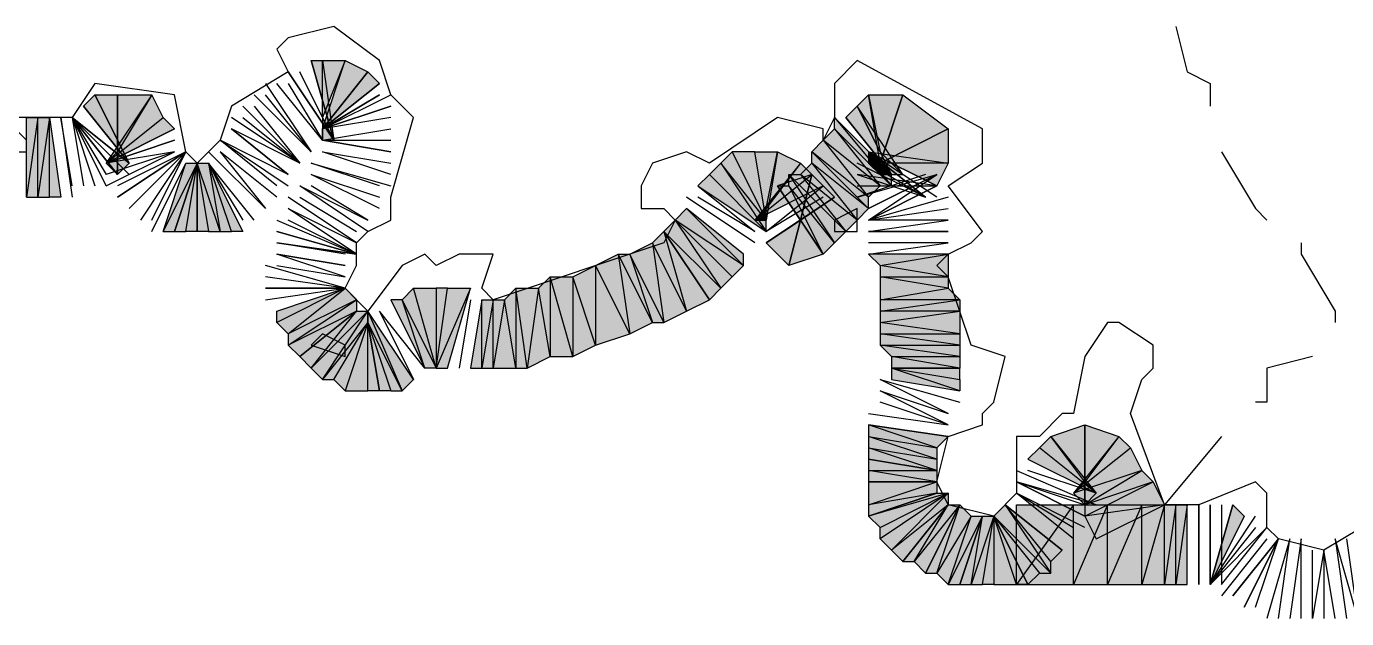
# Model space of a CAD drawing. Header units: millimetres. Extents: x 658 to 813, y 806 to 883.
# Drawn here: x 788.1498 to 788.5025, y 862.3447 to 862.5027 of the extents above; entities that cross this region are included whole.
import ezdxf

# ---------------------------------------------------------------- set-up
doc = ezdxf.new("R2010")
doc.units = ezdxf.units.MM
doc.header["$LTSCALE"] = 0.1
doc.linetypes.add('atContinuous2', pattern=[0])
for name, color, linetype in [('BATKAB', 7, 'Continuous'), ('PANTAI', 7, 'Continuous'), ('pantai1', 7, 'Continuous'), ('zat_Mask_solid', 7, 'Continuous')]:
    doc.layers.add(name, color=color, linetype=linetype)

msp = doc.modelspace()

# ---------------------------------------------------------------- hatches: boundary and pattern name
at = {"layer": 'pantai1'}
for points in [[(788.22888, 862.47538), (788.23496, 862.49362), (788.24104, 862.49058)], [(788.22888, 862.47538), (788.24104, 862.49058), (788.24408, 862.48754)], [(788.17416, 862.47234), (788.16808, 862.4845), (788.17416, 862.4845)], [(788.17416, 862.4693), (788.17416, 862.4845), (788.18328, 862.4845)], [(788.37784, 862.4693), (788.37176, 862.48146), (788.3748, 862.4845)], [(788.37784, 862.46626), (788.3748, 862.4845), (788.38392, 862.4845)], [(788.15896, 862.45714), (788.15592, 862.45714), (788.15592, 862.47842)], [(788.37784, 862.46626), (788.39608, 862.47538), (788.39608, 862.46626)], [(788.17416, 862.47234), (788.17416, 862.46322), (788.1772, 862.46626)], [(788.17416, 862.4693), (788.17112, 862.46626), (788.17416, 862.46322)], [(788.34744, 862.4541), (788.35048, 862.4693), (788.35656, 862.46626)], [(788.3748, 862.4693), (788.39608, 862.46626), (788.39304, 862.46018)], [(788.37784, 862.46626), (788.3748, 862.46626), (788.37784, 862.46322)], [(788.37784, 862.46626), (788.37784, 862.46322), (788.38088, 862.46322)], [(788.35656, 862.45106), (788.3596, 862.46322), (788.35048, 862.46018)], [(788.35656, 862.45106), (788.36568, 862.45714), (788.3596, 862.46322)], [(788.32312, 862.45106), (788.33528, 862.43282), (788.32008, 862.44802)], [(788.33832, 862.43586), (788.32312, 862.45106), (788.33528, 862.43282)], [(788.34744, 862.4541), (788.3444, 862.45106), (788.34744, 862.45106)], [(788.35656, 862.45106), (788.35352, 862.4389), (788.34744, 862.44498)], [(788.35656, 862.45106), (788.36264, 862.44194), (788.35352, 862.4389)], [(788.32008, 862.44802), (788.32616, 862.42674), (788.31704, 862.44498)], [(788.33528, 862.43282), (788.32008, 862.44802), (788.33224, 862.42978)], [(788.33224, 862.42978), (788.32008, 862.44802), (788.32616, 862.42674)], [(788.32616, 862.42674), (788.31704, 862.44498), (788.32008, 862.4237)], [(788.24712, 862.42978), (788.25624, 862.41154), (788.25016, 862.42978)], [(788.2228, 862.41458), (788.238, 862.42674), (788.21976, 862.41762)], [(788.24408, 862.40546), (788.24104, 862.40546), (788.24104, 862.4237)], [(788.43256, 862.38114), (788.42344, 862.3933), (788.43256, 862.39634)], [(788.43256, 862.38114), (788.43256, 862.39634), (788.44168, 862.3933)], [(788.43256, 862.38114), (788.42952, 862.3781), (788.43256, 862.37506)], [(788.43256, 862.38114), (788.43256, 862.37506), (788.4356, 862.3781)], [(788.3748, 862.37202), (788.39304, 862.3781), (788.3748, 862.37506)], [(788.38392, 862.35986), (788.39608, 862.37506), (788.38088, 862.3629)], [(788.42648, 862.3629), (788.42344, 862.35986), (788.41128, 862.37506)], [(788.4356, 862.36594), (788.45385, 862.37506), (788.43256, 862.37202)], [(788.46601, 862.35378), (788.47209, 862.37506), (788.47513, 862.37202)]]:
    msp.add_hatch(color=7, dxfattribs=at).paths.add_polyline_path(points)
h = msp.add_hatch(color=7, dxfattribs=at)
h.paths.add_polyline_path([(788.18328, 862.4845), (788.17112, 862.46626), (788.18632, 862.47842)])
h.paths.add_polyline_path([(788.17112, 862.46626), (788.18632, 862.47842), (788.18936, 862.47538)])
h = msp.add_hatch(color=7, dxfattribs=at)
h.paths.add_polyline_path([(788.38392, 862.46322), (788.37176, 862.48146), (788.38088, 862.46322)])
h.paths.add_polyline_path([(788.37176, 862.48146), (788.38088, 862.46322), (788.36872, 862.47842)])
h = msp.add_hatch(color=7, dxfattribs=at)
h.paths.add_polyline_path([(788.15288, 862.45714), (788.15288, 862.47842), (788.14984, 862.45714)], flags=17)
h.paths.add_polyline_path([(788.15288, 862.47842), (788.14984, 862.45714), (788.14984, 862.47842)], flags=17)
h = msp.add_hatch(color=7, dxfattribs=at)
h.paths.add_polyline_path([(788.15592, 862.45714), (788.15592, 862.47842), (788.15288, 862.45714)], flags=17)
h.paths.add_polyline_path([(788.15592, 862.47842), (788.15288, 862.45714), (788.15288, 862.47842)], flags=17)
h = msp.add_hatch(color=7, dxfattribs=at)
h.paths.add_polyline_path([(788.38088, 862.46322), (788.36568, 862.47842), (788.38088, 862.46018)], flags=17)
h.paths.add_polyline_path([(788.36568, 862.47842), (788.38088, 862.46018), (788.36568, 862.47538)], flags=17)
h.paths.add_polyline_path([(788.38088, 862.46018), (788.36568, 862.47538), (788.37784, 862.46018)], flags=0)
h = msp.add_hatch(color=7, dxfattribs=at)
h.paths.add_polyline_path([(788.33528, 862.46626), (788.33832, 862.4693), (788.34744, 862.45106)])
h.paths.add_polyline_path([(788.33832, 862.4693), (788.34744, 862.45106), (788.3444, 862.4693)], flags=17)
h = msp.add_hatch(color=7, dxfattribs=at)
h.paths.add_polyline_path([(788.3748, 862.45714), (788.3596, 862.4693), (788.3748, 862.4541)], flags=17)
h.paths.add_polyline_path([(788.3596, 862.4693), (788.3748, 862.4541), (788.3596, 862.46626)], flags=17)
h = msp.add_hatch(color=7, dxfattribs=at)
h.paths.add_polyline_path([(788.18936, 862.44802), (788.19544, 862.46626), (788.18632, 862.44802)], flags=17)
h.paths.add_polyline_path([(788.19544, 862.46626), (788.18632, 862.44802), (788.1924, 862.46626)], flags=17)
h = msp.add_hatch(color=7, dxfattribs=at)
h.paths.add_polyline_path([(788.19544, 862.44802), (788.1924, 862.44802), (788.19544, 862.46626)], flags=17)
h.paths.add_polyline_path([(788.1924, 862.44802), (788.19544, 862.46626), (788.18936, 862.44802)])
h = msp.add_hatch(color=7, dxfattribs=at)
h.paths.add_polyline_path([(788.19848, 862.46626), (788.20152, 862.44802), (788.19544, 862.46626)], flags=17)
h.paths.add_polyline_path([(788.20152, 862.44802), (788.19544, 862.46626), (788.19848, 862.44802)], flags=17)
h.paths.add_polyline_path([(788.19544, 862.46626), (788.19848, 862.44802), (788.19544, 862.44802)], flags=0)
h = msp.add_hatch(color=7, dxfattribs=at)
h.paths.add_polyline_path([(788.2076, 862.44802), (788.20456, 862.44802), (788.19848, 862.46626)])
h.paths.add_polyline_path([(788.20456, 862.44802), (788.19848, 862.46626), (788.20152, 862.44802)], flags=17)
h = msp.add_hatch(color=7, dxfattribs=at)
h.paths.add_polyline_path([(788.34744, 862.45106), (788.33528, 862.46626), (788.34744, 862.44802)], flags=17)
h.paths.add_polyline_path([(788.33528, 862.46626), (788.34744, 862.44802), (788.33224, 862.46322)])
h = msp.add_hatch(color=7, dxfattribs=at)
h.paths.add_polyline_path([(788.35656, 862.46626), (788.3444, 862.45106), (788.3596, 862.46322)])
h.paths.add_polyline_path([(788.3444, 862.45106), (788.3596, 862.46322), (788.36264, 862.46018)])
h = msp.add_hatch(color=7, dxfattribs=at)
h.paths.add_polyline_path([(788.35656, 862.46322), (788.36872, 862.44802), (788.35352, 862.46322)], flags=17)
h.paths.add_polyline_path([(788.36872, 862.44802), (788.35352, 862.46322), (788.36568, 862.44498)])
h.paths.add_polyline_path([(788.35352, 862.46322), (788.36568, 862.44498), (788.35352, 862.46018)], flags=17)
h = msp.add_hatch(color=7, dxfattribs=at)
h.paths.add_polyline_path([(788.34136, 862.44194), (788.32616, 862.4541), (788.34136, 862.4389)], flags=17)
h.paths.add_polyline_path([(788.32616, 862.4541), (788.34136, 862.4389), (788.32312, 862.45106)])
h = msp.add_hatch(color=7, dxfattribs=at)
h.paths.add_polyline_path([(788.31704, 862.44498), (788.32008, 862.4237), (788.31096, 862.44194)])
h.paths.add_polyline_path([(788.32008, 862.4237), (788.31096, 862.44194), (788.31704, 862.4237)], flags=17)
h = msp.add_hatch(color=7, dxfattribs=at)
h.paths.add_polyline_path([(788.31096, 862.44194), (788.31704, 862.4237), (788.30792, 862.44194)], flags=17)
h.paths.add_polyline_path([(788.31704, 862.4237), (788.30792, 862.44194), (788.31096, 862.42066)])
h = msp.add_hatch(color=7, dxfattribs=at)
h.paths.add_polyline_path([(788.37784, 862.43586), (788.39608, 862.43586), (788.37784, 862.4389)], flags=16)
h.paths.add_polyline_path([(788.39608, 862.43586), (788.37784, 862.4389), (788.39608, 862.44194)])
h = msp.add_hatch(color=7, dxfattribs=at)
h.paths.add_polyline_path([(788.29576, 862.43586), (788.29576, 862.41458), (788.28968, 862.43586)], flags=17)
h.paths.add_polyline_path([(788.29576, 862.41458), (788.28968, 862.43586), (788.28968, 862.41458)], flags=17)
h = msp.add_hatch(color=7, dxfattribs=at)
h.paths.add_polyline_path([(788.37784, 862.42978), (788.39608, 862.43282), (788.37784, 862.43586)])
h.paths.add_polyline_path([(788.39608, 862.43282), (788.37784, 862.43586), (788.39608, 862.43586)], flags=17)
h = msp.add_hatch(color=7, dxfattribs=at)
h.paths.add_polyline_path([(788.21976, 862.42066), (788.23496, 862.43282), (788.21672, 862.4237)])
h.paths.add_polyline_path([(788.23496, 862.43282), (788.21672, 862.4237), (788.21672, 862.42674)], flags=17)
h = msp.add_hatch(color=7, dxfattribs=at)
h.paths.add_polyline_path([(788.238, 862.42674), (788.21976, 862.41762), (788.238, 862.42978)], flags=17)
h.paths.add_polyline_path([(788.21976, 862.41762), (788.238, 862.42978), (788.21976, 862.42066)], flags=17)
h = msp.add_hatch(color=7, dxfattribs=at)
h.paths.add_polyline_path([(788.25624, 862.41154), (788.25016, 862.42978), (788.25928, 862.41154)], flags=16)
h.paths.add_polyline_path([(788.25016, 862.42978), (788.25928, 862.41154), (788.2532, 862.43282)])
h.paths.add_polyline_path([(788.25928, 862.41154), (788.2532, 862.43282), (788.25928, 862.43282)], flags=17)
h = msp.add_hatch(color=7, dxfattribs=at)
h.paths.add_polyline_path([(788.26232, 862.41154), (788.2684, 862.43282), (788.25928, 862.41154)], flags=17)
h.paths.add_polyline_path([(788.2684, 862.43282), (788.25928, 862.41154), (788.26232, 862.43282)], flags=17)
h.paths.add_polyline_path([(788.25928, 862.41154), (788.26232, 862.43282), (788.25928, 862.43282)], flags=0)
h = msp.add_hatch(color=7, dxfattribs=at)
h.paths.add_polyline_path([(788.27448, 862.41154), (788.27448, 862.42978), (788.27144, 862.41154)], flags=17)
h.paths.add_polyline_path([(788.27448, 862.42978), (788.27144, 862.41154), (788.27144, 862.42978)], flags=17)
h = msp.add_hatch(color=7, dxfattribs=at)
h.paths.add_polyline_path([(788.28056, 862.41154), (788.27752, 862.42978), (788.27448, 862.41154)])
h.paths.add_polyline_path([(788.27752, 862.42978), (788.27448, 862.41154), (788.27448, 862.42978)], flags=17)
h = msp.add_hatch(color=7, dxfattribs=at)
h.paths.add_polyline_path([(788.28664, 862.43282), (788.2836, 862.41154), (788.28056, 862.43282)])
h.paths.add_polyline_path([(788.2836, 862.41154), (788.28056, 862.43282), (788.28056, 862.41154)], flags=17)
h = msp.add_hatch(color=7, dxfattribs=at)
h.paths.add_polyline_path([(788.39912, 862.42674), (788.37784, 862.42674), (788.39912, 862.42978)], flags=17)
h.paths.add_polyline_path([(788.37784, 862.42674), (788.39912, 862.42978), (788.37784, 862.42978)], flags=17)
h = msp.add_hatch(color=7, dxfattribs=at)
h.paths.add_polyline_path([(788.23192, 862.4085), (788.24104, 862.4237), (788.22888, 862.4085)], flags=16)
h.paths.add_polyline_path([(788.24104, 862.4237), (788.22888, 862.4085), (788.24104, 862.42674)], flags=17)
h.paths.add_polyline_path([(788.22888, 862.4085), (788.24104, 862.42674), (788.22584, 862.41154)])
h.paths.add_polyline_path([(788.24104, 862.42674), (788.22584, 862.41154), (788.238, 862.42674)], flags=17)
h = msp.add_hatch(color=7, dxfattribs=at)
h.paths.add_polyline_path([(788.2532, 862.4085), (788.24104, 862.42674), (788.25016, 862.40546)])
h.paths.add_polyline_path([(788.24104, 862.42674), (788.25016, 862.40546), (788.24104, 862.4237)], flags=17)
h.paths.add_polyline_path([(788.25016, 862.40546), (788.24104, 862.4237), (788.24712, 862.40546)], flags=16)
h.paths.add_polyline_path([(788.24104, 862.4237), (788.24712, 862.40546), (788.24408, 862.40546)], flags=0)
h = msp.add_hatch(color=7, dxfattribs=at)
h.paths.add_polyline_path([(788.37784, 862.42066), (788.39912, 862.42066), (788.37784, 862.4237)], flags=16)
h.paths.add_polyline_path([(788.39912, 862.42066), (788.37784, 862.4237), (788.39912, 862.42674)])
h.paths.add_polyline_path([(788.37784, 862.4237), (788.39912, 862.42674), (788.37784, 862.42674)], flags=17)
h = msp.add_hatch(color=7, dxfattribs=at)
h.paths.add_polyline_path([(788.24104, 862.40546), (788.24104, 862.4237), (788.23496, 862.40546)], flags=17)
h.paths.add_polyline_path([(788.24104, 862.4237), (788.23496, 862.40546), (788.23192, 862.4085)])
h = msp.add_hatch(color=7, dxfattribs=at)
h.paths.add_polyline_path([(788.37784, 862.41762), (788.39912, 862.41762), (788.37784, 862.42066)], flags=16)
h.paths.add_polyline_path([(788.39912, 862.41762), (788.37784, 862.42066), (788.39912, 862.42066)])
h = msp.add_hatch(color=7, dxfattribs=at)
h.paths.add_polyline_path([(788.38088, 862.41458), (788.39912, 862.41458), (788.37784, 862.41762)], flags=16)
h.paths.add_polyline_path([(788.39912, 862.41458), (788.37784, 862.41762), (788.39912, 862.41762)])
h = msp.add_hatch(color=7, dxfattribs=at)
h.paths.add_polyline_path([(788.38088, 862.41154), (788.39912, 862.41154), (788.38088, 862.41458)], flags=16)
h.paths.add_polyline_path([(788.39912, 862.41154), (788.38088, 862.41458), (788.39912, 862.41458)])
h = msp.add_hatch(color=7, dxfattribs=at)
h.paths.add_polyline_path([(788.38088, 862.4085), (788.39912, 862.40546), (788.38088, 862.41154)], flags=17)
h.paths.add_polyline_path([(788.39912, 862.40546), (788.38088, 862.41154), (788.39912, 862.4085)], flags=17)
h.paths.add_polyline_path([(788.38088, 862.41154), (788.39912, 862.4085), (788.39912, 862.41154)], flags=0)
h = msp.add_hatch(color=7, dxfattribs=at)
h.paths.add_polyline_path([(788.3748, 862.3933), (788.39304, 862.39026), (788.3748, 862.39634)], flags=17)
h.paths.add_polyline_path([(788.39304, 862.39026), (788.3748, 862.39634), (788.39608, 862.3933)])
h = msp.add_hatch(color=7, dxfattribs=at)
h.paths.add_polyline_path([(788.3748, 862.39026), (788.39304, 862.38722), (788.3748, 862.3933)], flags=17)
h.paths.add_polyline_path([(788.39304, 862.38722), (788.3748, 862.3933), (788.39304, 862.39026)], flags=17)
h = msp.add_hatch(color=7, dxfattribs=at)
h.paths.add_polyline_path([(788.41736, 862.38722), (788.4356, 862.3781), (788.4204, 862.39026)])
h.paths.add_polyline_path([(788.4356, 862.3781), (788.4204, 862.39026), (788.42344, 862.3933)])
h = msp.add_hatch(color=7, dxfattribs=at)
h.paths.add_polyline_path([(788.3748, 862.38722), (788.39304, 862.38418), (788.3748, 862.39026)], flags=17)
h.paths.add_polyline_path([(788.39304, 862.38418), (788.3748, 862.39026), (788.39304, 862.38722)], flags=17)
h = msp.add_hatch(color=7, dxfattribs=at)
h.paths.add_polyline_path([(788.3748, 862.38114), (788.39304, 862.38114), (788.3748, 862.38418)], flags=16)
h.paths.add_polyline_path([(788.39304, 862.38114), (788.3748, 862.38418), (788.39304, 862.38418)])
h = msp.add_hatch(color=7, dxfattribs=at)
h.paths.add_polyline_path([(788.39304, 862.3781), (788.3748, 862.37506), (788.39304, 862.38114)], flags=17)
h.paths.add_polyline_path([(788.3748, 862.37506), (788.39304, 862.38114), (788.3748, 862.38114)], flags=17)
h = msp.add_hatch(color=7, dxfattribs=at)
h.paths.add_polyline_path([(788.45385, 862.37506), (788.43256, 862.37202), (788.45081, 862.38114)])
h.paths.add_polyline_path([(788.43256, 862.37202), (788.45081, 862.38114), (788.43256, 862.37506)], flags=17)
h = msp.add_hatch(color=7, dxfattribs=at)
h.paths.add_polyline_path([(788.37784, 862.36898), (788.39608, 862.3781), (788.3748, 862.37202)])
h.paths.add_polyline_path([(788.39608, 862.3781), (788.3748, 862.37202), (788.39304, 862.3781)], flags=17)
h.paths.add_polyline_path([(788.3748, 862.37202), (788.39304, 862.3781)], flags=16)
h = msp.add_hatch(color=7, dxfattribs=at)
h.paths.add_polyline_path([(788.39608, 862.37506), (788.38088, 862.3629), (788.39608, 862.3781)], flags=17)
h.paths.add_polyline_path([(788.38088, 862.3629), (788.39608, 862.3781), (788.37784, 862.36594)])
h.paths.add_polyline_path([(788.39608, 862.3781), (788.37784, 862.36594), (788.37784, 862.36898)], flags=17)
h = msp.add_hatch(color=7, dxfattribs=at)
h.paths.add_polyline_path([(788.39, 862.35682), (788.39912, 862.37506), (788.38696, 862.35986)])
h.paths.add_polyline_path([(788.39912, 862.37506), (788.38696, 862.35986), (788.39608, 862.37506)], flags=17)
h = msp.add_hatch(color=7, dxfattribs=at)
h.paths.add_polyline_path([(788.42344, 862.35986), (788.41128, 862.37506), (788.42344, 862.35682)], flags=17)
h.paths.add_polyline_path([(788.41128, 862.37506), (788.42344, 862.35682), (788.40824, 862.37202)])
h.paths.add_polyline_path([(788.42344, 862.35682), (788.40824, 862.37202), (788.4204, 862.35682)], flags=17)
h = msp.add_hatch(color=7, dxfattribs=at)
h.paths.add_polyline_path([(788.42952, 862.35378), (788.42952, 862.37506), (788.41432, 862.35378)], flags=17)
h.paths.add_polyline_path([(788.42952, 862.37506), (788.41432, 862.35378), (788.41432, 862.37506)], flags=17)
h = msp.add_hatch(color=7, dxfattribs=at)
h.paths.add_polyline_path([(788.43864, 862.35378), (788.43864, 862.37506), (788.42952, 862.35378)], flags=17)
h.paths.add_polyline_path([(788.43864, 862.37506), (788.42952, 862.35378), (788.42952, 862.37506)], flags=17)
h = msp.add_hatch(color=7, dxfattribs=at)
h.paths.add_polyline_path([(788.44777, 862.35378), (788.44777, 862.37506), (788.43864, 862.35378)], flags=17)
h.paths.add_polyline_path([(788.44777, 862.37506), (788.43864, 862.35378), (788.43864, 862.37506)], flags=17)
h = msp.add_hatch(color=7, dxfattribs=at)
h.paths.add_polyline_path([(788.45385, 862.35378), (788.45385, 862.37506), (788.44777, 862.35378)], flags=17)
h.paths.add_polyline_path([(788.45385, 862.37506), (788.44777, 862.35378), (788.44777, 862.37506)], flags=17)
h = msp.add_hatch(color=7, dxfattribs=at)
h.paths.add_polyline_path([(788.45689, 862.35378), (788.45689, 862.37506), (788.45385, 862.35378)], flags=17)
h.paths.add_polyline_path([(788.45689, 862.37506), (788.45385, 862.35378), (788.45385, 862.37506)], flags=17)
h = msp.add_hatch(color=7, dxfattribs=at)
h.paths.add_polyline_path([(788.45993, 862.35378), (788.45993, 862.37506), (788.45689, 862.35378)], flags=17)
h.paths.add_polyline_path([(788.45993, 862.37506), (788.45689, 862.35378), (788.45689, 862.37506)], flags=17)
h = msp.add_hatch(color=7, dxfattribs=at)
h.paths.add_polyline_path([(788.39912, 862.35378), (788.4052, 862.37202), (788.39608, 862.35378)], flags=17)
h.paths.add_polyline_path([(788.4052, 862.37202), (788.39608, 862.35378), (788.40216, 862.37202)], flags=17)
h = msp.add_hatch(color=7, dxfattribs=at)
h.paths.add_polyline_path([(788.4052, 862.35378), (788.40824, 862.37202), (788.40216, 862.35378)], flags=17)
h.paths.add_polyline_path([(788.40824, 862.37202), (788.40216, 862.35378), (788.4052, 862.37202)], flags=17)
h = msp.add_hatch(color=7, dxfattribs=at)
h.paths.add_polyline_path([(788.41736, 862.35378), (788.41432, 862.35378), (788.40824, 862.37202)])
h.paths.add_polyline_path([(788.41432, 862.35378), (788.40824, 862.37202), (788.40824, 862.35378)], flags=17)
at = {"layer": 'zat_Mask_solid'}
for points in [[(788.23192, 862.47234), (788.22584, 862.49362), (788.22888, 862.49362)], [(788.22888, 862.47842), (788.22888, 862.49362), (788.23496, 862.49362)], [(788.1772, 862.46626), (788.16504, 862.48146), (788.16808, 862.4845)], [(788.37784, 862.46626), (788.38392, 862.4845), (788.39608, 862.47538)], [(788.22888, 862.47842), (788.22888, 862.47234), (788.23192, 862.47234)], [(788.36568, 862.47538), (788.37784, 862.46018), (788.36264, 862.47234)], [(788.36264, 862.47234), (788.3748, 862.45714), (788.3596, 862.4693)], [(788.37784, 862.46018), (788.36264, 862.47234), (788.3748, 862.45714)], [(788.34744, 862.45106), (788.3444, 862.4693), (788.35048, 862.4693)], [(788.37784, 862.46626), (788.3748, 862.4693), (788.3748, 862.46626)], [(788.37784, 862.4693), (788.38088, 862.46322), (788.38392, 862.46322)], [(788.3596, 862.46626), (788.37176, 862.45106), (788.35656, 862.46322)], [(788.3748, 862.4541), (788.3596, 862.46626), (788.37176, 862.45106)], [(788.34744, 862.44802), (788.33224, 862.46322), (788.3292, 862.46018)], [(788.37176, 862.45106), (788.35656, 862.46322), (788.36872, 862.44802)], [(788.35352, 862.46018), (788.36264, 862.44194), (788.35048, 862.46018)], [(788.36568, 862.44498), (788.35352, 862.46018), (788.36264, 862.44194)], [(788.34136, 862.4389), (788.32312, 862.45106), (788.33832, 862.43586)], [(788.30792, 862.44194), (788.31096, 862.42066), (788.30184, 862.4389)], [(788.37784, 862.4389), (788.39608, 862.44194), (788.3748, 862.44194)], [(788.30184, 862.4389), (788.30184, 862.41762), (788.29576, 862.43586)], [(788.31096, 862.42066), (788.30184, 862.4389), (788.30184, 862.41762)], [(788.28968, 862.43586), (788.28968, 862.41458), (788.28664, 862.43282)], [(788.30184, 862.41762), (788.29576, 862.43586), (788.29576, 862.41458)], [(788.238, 862.42978), (788.21976, 862.42066), (788.23496, 862.43282)], [(788.27144, 862.41154), (788.27144, 862.42978), (788.2684, 862.41154)], [(788.28056, 862.43282), (788.28056, 862.41154), (788.27752, 862.42978)], [(788.28968, 862.41458), (788.28664, 862.43282), (788.2836, 862.41154)], [(788.39912, 862.42978), (788.37784, 862.42978), (788.39608, 862.43282)], [(788.22584, 862.41154), (788.238, 862.42674), (788.2228, 862.41458)], [(788.42952, 862.3781), (788.44472, 862.39026), (788.44168, 862.3933)], [(788.3748, 862.38418), (788.39304, 862.38418), (788.3748, 862.38722)], [(788.44777, 862.38418), (788.42952, 862.3781), (788.44472, 862.39026)], [(788.43256, 862.37506), (788.44777, 862.38418), (788.42952, 862.3781)], [(788.45081, 862.38114), (788.43256, 862.37506), (788.44777, 862.38418)], [(788.38696, 862.35986), (788.39608, 862.37506), (788.38392, 862.35986)], [(788.39304, 862.35682), (788.39912, 862.37506), (788.39, 862.35682)], [(788.40216, 862.37202), (788.39304, 862.35682), (788.39912, 862.37506)], [(788.39608, 862.35378), (788.40216, 862.37202), (788.39304, 862.35682)], [(788.40216, 862.35378), (788.4052, 862.37202), (788.39912, 862.35378)], [(788.40824, 862.37202), (788.40824, 862.35378), (788.4052, 862.35378)], [(788.40824, 862.37202), (788.4204, 862.35682), (788.41736, 862.35378)]]:
    msp.add_hatch(color=7, dxfattribs=at).paths.add_polyline_path(points)

# ---------------------------------------------------------------- linework, layer by layer
at = {"layer": 'BATKAB', "color": 7}
for points in [[(788.45689, 862.50274), (788.45993, 862.49058), (788.46601, 862.48754), (788.46601, 862.48146)], [(788.46905, 862.4693), (788.47817, 862.4541), (788.48121, 862.45106)], [(788.49033, 862.44498), (788.49033, 862.44194), (788.49945, 862.42674), (788.49945, 862.4237)], [(788.49337, 862.41458), (788.48121, 862.41154), (788.48121, 862.40242), (788.47817, 862.40242)], [(788.46905, 862.3933), (788.45385, 862.37506)]]:
    msp.add_lwpolyline(points, dxfattribs=at)
at = {"layer": 'PANTAI', "color": 7}
for points in [[(788.45385, 862.37506), (788.44472, 862.39938), (788.44777, 862.4085), (788.45081, 862.41154), (788.45081, 862.41762), (788.44168, 862.4237), (788.43864, 862.4237), (788.43256, 862.41458), (788.42952, 862.39938), (788.42648, 862.39938), (788.4204, 862.3933), (788.41432, 862.3933), (788.41432, 862.3781), (788.40824, 862.37202), (788.39608, 862.37506), (788.39304, 862.38114), (788.39608, 862.3933), (788.4052, 862.39634), (788.4052, 862.39938), (788.40824, 862.40242), (788.41128, 862.41458), (788.40216, 862.41762), (788.39608, 862.43586), (788.39304, 862.4389), (788.39608, 862.44194), (788.40216, 862.44498), (788.4052, 862.44802), (788.39608, 862.46018), (788.4052, 862.46626), (788.4052, 862.47234), (788.4052, 862.47538), (788.37176, 862.49362), (788.36568, 862.48754), (788.36568, 862.47842), (788.36264, 862.47234), (788.36264, 862.47538), (788.35048, 862.47842), (788.33224, 862.46626), (788.32616, 862.4693), (788.31704, 862.46626), (788.314, 862.46018), (788.314, 862.4541), (788.32008, 862.4541), (788.32312, 862.45106), (788.32008, 862.44498), (788.27448, 862.42978), (788.27144, 862.43282), (788.27448, 862.44194), (788.26536, 862.44194), (788.25928, 862.4389), (788.25624, 862.44194), (788.25016, 862.4389), (788.24104, 862.42674), (788.23496, 862.43282), (788.238, 862.4389), (788.238, 862.44498), (788.24104, 862.44802), (788.24712, 862.45106), (788.24712, 862.45714), (788.2532, 862.47842), (788.24712, 862.4845), (788.24408, 862.49362), (788.23192, 862.50274), (788.21976, 862.4997), (788.21672, 862.49666), (788.21976, 862.49058), (788.20456, 862.48146), (788.20152, 862.47234), (788.19544, 862.46626), (788.1924, 862.4693), (788.18936, 862.4845), (788.16808, 862.48754), (788.162, 862.47842), (788.1468, 862.47842)], [(788.14984, 862.4693), (788.14984, 862.47234), (788.1468, 862.47538), (788.1468, 862.4693), (788.14984, 862.4693)], [(788.36568, 862.44802), (788.37176, 862.44802), (788.37176, 862.4541), (788.36568, 862.45106), (788.36568, 862.44802)], [(788.23496, 862.41458), (788.23496, 862.41762), (788.22888, 862.42066), (788.22584, 862.41762), (788.23496, 862.41458)], [(788.51161, 862.37202), (788.49641, 862.3629), (788.48425, 862.36594), (788.48121, 862.36898), (788.48121, 862.3781), (788.47817, 862.38114), (788.46297, 862.37506), (788.45385, 862.37506)]]:
    msp.add_lwpolyline(points, dxfattribs=at)
at = {"layer": 'pantai1', "color": 7, "linetype": 'atContinuous2'}
for p, q in [((788.18328, 862.4845), (788.17112, 862.46626)), ((788.18632, 862.47842), (788.18328, 862.4845)), ((788.36872, 862.47842), (788.37176, 862.48146)), ((788.38392, 862.46322), (788.37176, 862.48146)), ((788.37176, 862.48146), (788.38088, 862.46322)), ((788.37176, 862.48146), (788.38088, 862.46322)), ((788.17112, 862.46626), (788.18632, 862.47842)), ((788.17112, 862.46626), (788.18632, 862.47842)), ((788.18936, 862.47538), (788.17112, 862.46626)), ((788.18632, 862.47842), (788.18936, 862.47538)), ((788.38088, 862.46322), (788.36872, 862.47842)), ((788.19544, 862.46626), (788.18632, 862.44802)), ((788.19544, 862.46626), (788.18632, 862.44802)), ((788.18632, 862.44802), (788.1924, 862.46626)), ((788.19544, 862.46626), (788.18936, 862.44802)), ((788.18936, 862.44802), (788.19544, 862.46626)), ((788.1924, 862.44802), (788.19544, 862.46626)), ((788.1924, 862.44802), (788.19544, 862.46626)), ((788.1924, 862.46626), (788.19544, 862.46626)), ((788.19544, 862.46626), (788.19544, 862.44802)), ((788.35656, 862.46626), (788.3444, 862.45106)), ((788.3596, 862.46322), (788.35656, 862.46626)), ((788.3444, 862.45106), (788.3596, 862.46322)), ((788.3444, 862.45106), (788.3596, 862.46322)), ((788.3596, 862.46322), (788.36264, 862.46018)), ((788.38088, 862.46322), (788.38392, 862.46322)), ((788.36264, 862.46018), (788.3444, 862.45106)), ((788.18632, 862.44802), (788.18936, 862.44802)), ((788.18936, 862.44802), (788.1924, 862.44802)), ((788.19544, 862.44802), (788.1924, 862.44802)), ((788.4204, 862.39026), (788.42344, 862.3933)), ((788.42344, 862.3933), (788.4356, 862.3781)), ((788.4204, 862.39026), (788.41736, 862.38722)), ((788.41736, 862.38722), (788.4356, 862.3781)), ((788.4356, 862.3781), (788.4204, 862.39026)), ((788.4356, 862.3781), (788.4204, 862.39026))]:
    msp.add_line(p, q, dxfattribs=at)
at = {"layer": 'pantai1', "color": 7}
for points in [[(788.22584, 862.49362), (788.23192, 862.47234), (788.2228, 862.49058)], [(788.23192, 862.47234), (788.22584, 862.49362), (788.22888, 862.49362), (788.23192, 862.47234)], [(788.22888, 862.47538), (788.23496, 862.49362), (788.24104, 862.49058), (788.22888, 862.47538)], [(788.22888, 862.47842), (788.22888, 862.49362), (788.23496, 862.49362), (788.22888, 862.47842)], [(788.21976, 862.49058), (788.23192, 862.47234), (788.21976, 862.49058)], [(788.22888, 862.47538), (788.24104, 862.49058), (788.24408, 862.48754), (788.22888, 862.47538)], [(788.21368, 862.48754), (788.22584, 862.4693), (788.21368, 862.4845)], [(788.21976, 862.48754), (788.22888, 862.47234), (788.21672, 862.48754)], [(788.24408, 862.4845), (788.22888, 862.47538), (788.24408, 862.4845), (788.22888, 862.47538), (788.24408, 862.48754)], [(788.1772, 862.46626), (788.16504, 862.48146), (788.16808, 862.4845), (788.1772, 862.46626)], [(788.17416, 862.47234), (788.16808, 862.4845), (788.17416, 862.4845), (788.17416, 862.47234)], [(788.17416, 862.4693), (788.17416, 862.4845), (788.18328, 862.4845), (788.17416, 862.4693)], [(788.22584, 862.4693), (788.21064, 862.4845)], [(788.24712, 862.47842), (788.22888, 862.47538), (788.24712, 862.48146), (788.22888, 862.47538), (788.24712, 862.4845)], [(788.37784, 862.4693), (788.37176, 862.48146), (788.3748, 862.4845), (788.37784, 862.4693)], [(788.37784, 862.46626), (788.3748, 862.4845), (788.38392, 862.4845), (788.37784, 862.46626)], [(788.37784, 862.46626), (788.38392, 862.4845), (788.39608, 862.47538), (788.37784, 862.46626)], [(788.16504, 862.48146), (788.1772, 862.46626), (788.162, 862.47842), (788.1772, 862.46626)], [(788.21064, 862.48146), (788.2228, 862.46626), (788.2076, 862.48146)], [(788.15288, 862.45714), (788.15288, 862.47842), (788.14984, 862.45714), (788.15288, 862.45714)], [(788.15288, 862.47842), (788.14984, 862.45714), (788.14984, 862.47842), (788.15288, 862.47842)], [(788.14984, 862.45714), (788.14984, 862.47842)], [(788.15592, 862.45714), (788.15592, 862.47842), (788.15288, 862.45714), (788.15592, 862.45714)], [(788.15592, 862.47842), (788.15288, 862.45714), (788.15288, 862.47842), (788.15592, 862.47842)], [(788.15896, 862.45714), (788.15592, 862.45714), (788.15592, 862.47842), (788.15896, 862.45714)], [(788.162, 862.46018), (788.15896, 862.47842), (788.162, 862.45714)], [(788.1772, 862.46322), (788.162, 862.47842), (788.17416, 862.46322), (788.162, 862.47842), (788.17112, 862.46322)], [(788.17112, 862.46018), (788.162, 862.47842), (788.16808, 862.46018)], [(788.162, 862.47842), (788.16504, 862.46018)], [(788.18936, 862.4693), (788.17112, 862.46626), (788.18936, 862.47234), (788.17112, 862.46626), (788.18936, 862.47538)], [(788.2076, 862.47842), (788.2228, 862.46626), (788.20456, 862.47842)], [(788.2228, 862.46626), (788.20456, 862.47538), (788.21976, 862.46322), (788.20456, 862.47538)], [(788.22888, 862.47842), (788.22888, 862.47234), (788.23192, 862.47234), (788.22888, 862.47842)], [(788.22888, 862.47234), (788.24712, 862.47538)], [(788.22888, 862.47538), (788.22888, 862.47234), (788.22888, 862.47538)], [(788.36568, 862.47538), (788.37784, 862.46018), (788.36264, 862.47234), (788.36568, 862.47538)], [(788.38088, 862.46322), (788.36568, 862.47842), (788.38088, 862.46018), (788.38088, 862.46322)], [(788.36568, 862.47842), (788.38088, 862.46018), (788.36568, 862.47538), (788.36568, 862.47842)], [(788.38088, 862.46018), (788.36568, 862.47538), (788.37784, 862.46018), (788.38088, 862.46018)], [(788.36872, 862.47842), (788.38088, 862.46322)], [(788.37784, 862.46626), (788.39608, 862.47538), (788.39608, 862.46626), (788.37784, 862.46626)], [(788.17416, 862.47234), (788.17416, 862.46322), (788.1772, 862.46626), (788.17416, 862.47234)], [(788.21976, 862.46322), (788.20152, 862.47234), (788.21976, 862.46018)], [(788.21672, 862.46018), (788.20152, 862.47234)], [(788.22888, 862.47234), (788.24712, 862.4693), (788.22888, 862.47234), (788.24712, 862.47234)], [(788.36264, 862.47234), (788.3748, 862.45714), (788.3596, 862.4693), (788.36264, 862.47234)], [(788.37784, 862.46018), (788.36264, 862.47234), (788.3748, 862.45714), (788.37784, 862.46018)], [(788.17112, 862.46018), (788.18936, 862.4693), (788.17112, 862.46322)], [(788.17416, 862.4693), (788.17112, 862.46626), (788.17416, 862.46322), (788.17416, 862.4693)], [(788.1772, 862.4541), (788.1924, 862.4693), (788.17416, 862.45714), (788.1924, 862.4693), (788.17416, 862.46018)], [(788.18328, 862.45106), (788.1924, 862.4693), (788.18024, 862.45106)], [(788.21672, 862.45714), (788.20152, 862.4693), (788.21368, 862.4541), (788.19848, 862.4693)], [(788.24712, 862.46322), (788.22888, 862.4693), (788.24712, 862.46626)], [(788.33528, 862.46626), (788.33832, 862.4693), (788.34744, 862.45106), (788.33528, 862.46626)], [(788.33832, 862.4693), (788.34744, 862.45106), (788.3444, 862.4693), (788.33832, 862.4693)], [(788.34744, 862.45106), (788.3444, 862.4693), (788.35048, 862.4693), (788.34744, 862.45106)], [(788.34744, 862.4541), (788.35048, 862.4693), (788.35656, 862.46626), (788.34744, 862.4541)], [(788.3748, 862.45714), (788.3596, 862.4693), (788.3748, 862.4541), (788.3748, 862.45714)], [(788.3596, 862.4693), (788.3748, 862.4541), (788.3596, 862.46626), (788.3596, 862.4693)], [(788.3748, 862.46626), (788.39, 862.45714), (788.3748, 862.4693), (788.39, 862.45714)], [(788.39304, 862.45714), (788.3748, 862.4693), (788.39304, 862.46018)], [(788.3748, 862.4693), (788.39608, 862.46626), (788.39304, 862.46018), (788.3748, 862.4693)], [(788.37784, 862.46626), (788.3748, 862.4693), (788.3748, 862.46626), (788.37784, 862.46626)], [(788.37784, 862.4693), (788.38088, 862.46322), (788.38392, 862.46322), (788.37784, 862.4693)], [(788.18328, 862.44802), (788.1924, 862.46626)], [(788.19848, 862.46626), (788.20152, 862.44802), (788.19544, 862.46626), (788.19848, 862.46626)], [(788.20152, 862.44802), (788.19544, 862.46626), (788.19848, 862.44802), (788.20152, 862.44802)], [(788.19544, 862.46626), (788.19848, 862.44802), (788.19544, 862.44802), (788.19544, 862.46626)], [(788.21064, 862.45106), (788.19848, 862.46626), (788.2076, 862.45106)], [(788.2076, 862.44802), (788.20456, 862.44802), (788.19848, 862.46626), (788.2076, 862.44802)], [(788.20456, 862.44802), (788.19848, 862.46626), (788.20152, 862.44802), (788.20456, 862.44802)], [(788.24408, 862.46018), (788.22584, 862.46626), (788.24712, 862.46018)], [(788.33528, 862.46626), (788.34744, 862.44802), (788.33224, 862.46322), (788.33528, 862.46626)], [(788.34744, 862.45106), (788.33528, 862.46626), (788.34744, 862.44802), (788.34744, 862.45106)], [(788.3596, 862.46626), (788.37176, 862.45106), (788.35656, 862.46322), (788.3596, 862.46626)], [(788.3748, 862.4541), (788.3596, 862.46626), (788.37176, 862.45106), (788.3748, 862.4541)], [(788.37176, 862.46018), (788.39304, 862.46018), (788.37176, 862.46322), (788.39, 862.45714), (788.37176, 862.46626)], [(788.37784, 862.46626), (788.3748, 862.46626), (788.37784, 862.46322), (788.37784, 862.46626)], [(788.37784, 862.46626), (788.37784, 862.46322), (788.38088, 862.46322), (788.37784, 862.46626)], [(788.24408, 862.4541), (788.22584, 862.46322), (788.24408, 862.45714)], [(788.34744, 862.44802), (788.33224, 862.46322), (788.3292, 862.46018), (788.34744, 862.44802)], [(788.35656, 862.45106), (788.3596, 862.46322), (788.35048, 862.46018), (788.35656, 862.45106)], [(788.35656, 862.46322), (788.36872, 862.44802), (788.35352, 862.46322), (788.35656, 862.46322)], [(788.36872, 862.44802), (788.35352, 862.46322), (788.36568, 862.44498), (788.36872, 862.44802)], [(788.35352, 862.46322), (788.36568, 862.44498), (788.35352, 862.46018), (788.35352, 862.46322)], [(788.37176, 862.45106), (788.35656, 862.46322), (788.36872, 862.44802), (788.37176, 862.45106)], [(788.35656, 862.45106), (788.36568, 862.45714), (788.3596, 862.46322), (788.35656, 862.45106)], [(788.39, 862.46322), (788.37176, 862.45714), (788.39304, 862.46322)], [(788.39608, 862.45714), (788.3748, 862.45106), (788.39304, 862.46018), (788.3748, 862.45106), (788.39304, 862.46322), (788.3748, 862.4541), (788.39304, 862.46322)], [(788.24104, 862.44802), (788.2228, 862.46018), (788.24104, 862.45106), (788.22584, 862.46018)], [(788.3292, 862.46018), (788.3444, 862.44802), (788.3292, 862.45714)], [(788.36264, 862.45714), (788.34744, 862.44802), (788.36264, 862.46018)], [(788.35352, 862.46018), (788.36264, 862.44194), (788.35048, 862.46018), (788.35352, 862.46018)], [(788.36568, 862.44498), (788.35352, 862.46018), (788.36264, 862.44194), (788.36568, 862.44498)], [(788.238, 862.44194), (788.21976, 862.4541), (788.238, 862.44498), (788.21976, 862.45714)], [(788.2228, 862.45714), (788.238, 862.44802)], [(788.3444, 862.44498), (788.32616, 862.45714)], [(788.36568, 862.45714), (788.34744, 862.44498)], [(788.21672, 862.45106), (788.238, 862.44194), (788.21976, 862.45106)], [(788.32312, 862.45106), (788.33528, 862.43282), (788.32008, 862.44802), (788.32312, 862.45106)], [(788.32616, 862.4541), (788.34136, 862.4389), (788.32312, 862.45106), (788.32616, 862.4541)], [(788.34136, 862.4389), (788.32312, 862.45106), (788.33832, 862.43586), (788.34136, 862.4389)], [(788.33832, 862.43586), (788.32312, 862.45106), (788.33528, 862.43282), (788.33832, 862.43586)], [(788.34136, 862.44194), (788.32616, 862.4541)], [(788.34136, 862.44194), (788.32616, 862.4541), (788.34136, 862.4389), (788.34136, 862.44194)], [(788.34744, 862.4541), (788.3444, 862.45106), (788.34744, 862.45106), (788.34744, 862.4541)], [(788.35656, 862.45106), (788.35352, 862.4389), (788.34744, 862.44498), (788.35656, 862.45106)], [(788.35656, 862.45106), (788.36264, 862.44194), (788.35352, 862.4389), (788.35656, 862.45106)], [(788.3748, 862.44802), (788.39608, 862.45106), (788.3748, 862.45106), (788.39608, 862.4541)], [(788.21672, 862.44802), (788.238, 862.44194), (788.21672, 862.44802)], [(788.32008, 862.44802), (788.32616, 862.42674), (788.31704, 862.44498), (788.32008, 862.44802)], [(788.33528, 862.43282), (788.32008, 862.44802), (788.33224, 862.42978), (788.33528, 862.43282)], [(788.33224, 862.42978), (788.32008, 862.44802), (788.32616, 862.42674), (788.33224, 862.42978)], [(788.39608, 862.44802), (788.3748, 862.44802), (788.39608, 862.44802)], [(788.23496, 862.44194), (788.21672, 862.44498), (788.238, 862.44194), (788.21672, 862.44498)], [(788.31704, 862.44498), (788.32008, 862.4237), (788.31096, 862.44194), (788.31704, 862.44498)], [(788.32616, 862.42674), (788.31704, 862.44498), (788.32008, 862.4237), (788.32616, 862.42674)], [(788.3748, 862.44194), (788.39608, 862.44498), (788.3748, 862.44498)], [(788.21672, 862.4389), (788.23496, 862.43586), (788.21672, 862.44194), (788.23496, 862.4389), (788.21672, 862.44194)], [(788.30792, 862.44194), (788.31096, 862.42066), (788.30184, 862.4389), (788.30792, 862.44194)], [(788.31096, 862.44194), (788.31704, 862.4237), (788.30792, 862.44194), (788.31096, 862.44194)], [(788.31704, 862.4237), (788.30792, 862.44194), (788.31096, 862.42066), (788.31704, 862.4237)], [(788.32008, 862.4237), (788.31096, 862.44194), (788.31704, 862.4237), (788.32008, 862.4237)], [(788.37784, 862.4389), (788.39608, 862.44194), (788.3748, 862.44194), (788.37784, 862.4389)], [(788.39608, 862.43586), (788.37784, 862.4389), (788.39608, 862.44194), (788.39608, 862.43586)], [(788.23496, 862.43282), (788.21368, 862.4389)], [(788.30184, 862.4389), (788.30184, 862.41762), (788.29576, 862.43586), (788.30184, 862.4389)], [(788.31096, 862.42066), (788.30184, 862.4389), (788.30184, 862.41762), (788.31096, 862.42066)], [(788.37784, 862.43586), (788.39608, 862.43586), (788.37784, 862.4389), (788.37784, 862.43586)], [(788.21368, 862.42978), (788.23496, 862.43282), (788.21368, 862.43282), (788.23496, 862.43282), (788.21368, 862.43586)], [(788.28968, 862.43586), (788.28968, 862.41458), (788.28664, 862.43282), (788.28968, 862.43586)], [(788.29576, 862.43586), (788.29576, 862.41458), (788.28968, 862.43586), (788.29576, 862.43586)], [(788.29576, 862.41458), (788.28968, 862.43586), (788.28968, 862.41458), (788.29576, 862.41458)], [(788.30184, 862.41762), (788.29576, 862.43586), (788.29576, 862.41458), (788.30184, 862.41762)], [(788.37784, 862.42978), (788.39608, 862.43282), (788.37784, 862.43586), (788.37784, 862.42978)], [(788.39608, 862.43282), (788.37784, 862.43586), (788.39608, 862.43586), (788.39608, 862.43282)], [(788.21976, 862.42066), (788.23496, 862.43282), (788.21672, 862.4237), (788.21976, 862.42066)], [(788.23496, 862.43282), (788.21672, 862.4237), (788.21672, 862.42674), (788.23496, 862.43282)], [(788.238, 862.42978), (788.21976, 862.42066), (788.23496, 862.43282), (788.238, 862.42978)], [(788.238, 862.42674), (788.21976, 862.41762), (788.238, 862.42978), (788.238, 862.42674)], [(788.21976, 862.41762), (788.238, 862.42978), (788.21976, 862.42066), (788.21976, 862.41762)], [(788.24712, 862.42978), (788.25624, 862.41154), (788.25016, 862.42978), (788.24712, 862.42978)], [(788.25016, 862.42978), (788.25928, 862.41154), (788.2532, 862.43282), (788.25016, 862.42978)], [(788.25624, 862.41154), (788.25016, 862.42978), (788.25928, 862.41154), (788.25624, 862.41154)], [(788.25928, 862.41154), (788.2532, 862.43282), (788.25928, 862.43282), (788.25928, 862.41154)], [(788.26232, 862.41154), (788.2684, 862.43282), (788.25928, 862.41154), (788.26232, 862.41154)], [(788.2684, 862.43282), (788.25928, 862.41154), (788.26232, 862.43282), (788.2684, 862.43282)], [(788.25928, 862.41154), (788.26232, 862.43282), (788.25928, 862.43282), (788.25928, 862.41154)], [(788.26232, 862.41154), (788.2684, 862.43282)], [(788.2684, 862.42978), (788.26536, 862.41154)], [(788.27144, 862.41154), (788.27144, 862.42978), (788.2684, 862.41154), (788.27144, 862.41154)], [(788.27448, 862.41154), (788.27448, 862.42978), (788.27144, 862.41154), (788.27448, 862.41154)], [(788.27448, 862.42978), (788.27144, 862.41154), (788.27144, 862.42978), (788.27448, 862.42978)], [(788.28056, 862.41154), (788.27752, 862.42978), (788.27448, 862.41154), (788.28056, 862.41154)], [(788.27752, 862.42978), (788.27448, 862.41154), (788.27448, 862.42978), (788.27752, 862.42978)], [(788.28056, 862.43282), (788.28056, 862.41154), (788.27752, 862.42978), (788.28056, 862.43282)], [(788.28664, 862.43282), (788.2836, 862.41154), (788.28056, 862.43282), (788.28664, 862.43282)], [(788.2836, 862.41154), (788.28056, 862.43282), (788.28056, 862.41154), (788.2836, 862.41154)], [(788.28968, 862.41458), (788.28664, 862.43282), (788.2836, 862.41154), (788.28968, 862.41458)], [(788.39912, 862.42978), (788.37784, 862.42978), (788.39608, 862.43282), (788.39912, 862.42978)], [(788.39912, 862.42674), (788.37784, 862.42674), (788.39912, 862.42978), (788.39912, 862.42674)], [(788.37784, 862.42674), (788.39912, 862.42978), (788.37784, 862.42978), (788.37784, 862.42674)], [(788.2228, 862.41458), (788.238, 862.42674), (788.21976, 862.41762), (788.2228, 862.41458)], [(788.22584, 862.41154), (788.238, 862.42674), (788.2228, 862.41458), (788.22584, 862.41154)], [(788.22888, 862.4085), (788.24104, 862.42674), (788.22584, 862.41154), (788.22888, 862.4085)], [(788.24104, 862.42674), (788.22584, 862.41154), (788.238, 862.42674), (788.24104, 862.42674)], [(788.24104, 862.4237), (788.22888, 862.4085), (788.24104, 862.42674), (788.24104, 862.4237)], [(788.2532, 862.4085), (788.24104, 862.42674), (788.25016, 862.40546), (788.2532, 862.4085)], [(788.24104, 862.42674), (788.25016, 862.40546), (788.24104, 862.4237), (788.24104, 862.42674)], [(788.25624, 862.41154), (788.24408, 862.42674), (788.2532, 862.4085)], [(788.39912, 862.42066), (788.37784, 862.4237), (788.39912, 862.42674), (788.39912, 862.42066)], [(788.37784, 862.4237), (788.39912, 862.42674), (788.37784, 862.42674), (788.37784, 862.4237)], [(788.23192, 862.4085), (788.24104, 862.4237), (788.22888, 862.4085), (788.23192, 862.4085)], [(788.24104, 862.4237), (788.23496, 862.40546), (788.23192, 862.4085), (788.24104, 862.4237)], [(788.24104, 862.40546), (788.24104, 862.4237), (788.23496, 862.40546), (788.24104, 862.40546)], [(788.25016, 862.40546), (788.24104, 862.4237), (788.24712, 862.40546), (788.25016, 862.40546)], [(788.24104, 862.4237), (788.24712, 862.40546), (788.24408, 862.40546), (788.24104, 862.4237)], [(788.24408, 862.40546), (788.24104, 862.40546), (788.24104, 862.4237), (788.24408, 862.40546)], [(788.37784, 862.42066), (788.39912, 862.42066), (788.37784, 862.4237), (788.37784, 862.42066)], [(788.37784, 862.41762), (788.39912, 862.41762), (788.37784, 862.42066), (788.37784, 862.41762)], [(788.39912, 862.41762), (788.37784, 862.42066), (788.39912, 862.42066), (788.39912, 862.41762)], [(788.38088, 862.41458), (788.39912, 862.41458), (788.37784, 862.41762), (788.38088, 862.41458)], [(788.39912, 862.41458), (788.37784, 862.41762), (788.39912, 862.41762), (788.39912, 862.41458)], [(788.38088, 862.41154), (788.39912, 862.41154), (788.38088, 862.41458), (788.38088, 862.41154)], [(788.39912, 862.41154), (788.38088, 862.41458), (788.39912, 862.41458), (788.39912, 862.41154)], [(788.39608, 862.39634), (788.37784, 862.40546), (788.39608, 862.39938), (788.37784, 862.4085), (788.39912, 862.40242)], [(788.38088, 862.4085), (788.39912, 862.40546), (788.38088, 862.41154), (788.38088, 862.4085)], [(788.39912, 862.40546), (788.38088, 862.41154), (788.39912, 862.4085), (788.39912, 862.40546)], [(788.38088, 862.41154), (788.39912, 862.4085), (788.39912, 862.41154), (788.38088, 862.41154)], [(788.38088, 862.4085), (788.39912, 862.40546)], [(788.3748, 862.39938), (788.39608, 862.39634), (788.37784, 862.40242)], [(788.3748, 862.3933), (788.39304, 862.39026), (788.3748, 862.39634), (788.3748, 862.3933)], [(788.39304, 862.39026), (788.3748, 862.39634), (788.39608, 862.3933), (788.39304, 862.39026)], [(788.39608, 862.3933), (788.3748, 862.39634)], [(788.43256, 862.38114), (788.42344, 862.3933), (788.43256, 862.39634), (788.43256, 862.38114)], [(788.43256, 862.38114), (788.43256, 862.39634), (788.44168, 862.3933), (788.43256, 862.38114)], [(788.3748, 862.39026), (788.39304, 862.38722), (788.3748, 862.3933), (788.3748, 862.39026)], [(788.39304, 862.38722), (788.3748, 862.3933), (788.39304, 862.39026), (788.39304, 862.38722)], [(788.42952, 862.3781), (788.44472, 862.39026), (788.44168, 862.3933), (788.42952, 862.3781)], [(788.3748, 862.38722), (788.39304, 862.38418), (788.3748, 862.39026), (788.3748, 862.38722)], [(788.39304, 862.38418), (788.3748, 862.39026), (788.39304, 862.38722), (788.39304, 862.38418)], [(788.3748, 862.38418), (788.39304, 862.38418), (788.3748, 862.38722), (788.3748, 862.38418)], [(788.41736, 862.38722), (788.4356, 862.3781), (788.41736, 862.38418)], [(788.44777, 862.38418), (788.42952, 862.3781), (788.44472, 862.39026), (788.44777, 862.38418)], [(788.3748, 862.38114), (788.39304, 862.38114), (788.3748, 862.38418), (788.3748, 862.38114)], [(788.39304, 862.38114), (788.3748, 862.38418), (788.39304, 862.38418), (788.39304, 862.38114)], [(788.41432, 862.38418), (788.4356, 862.37506), (788.41432, 862.38114), (788.43256, 862.37506)], [(788.43256, 862.37506), (788.44777, 862.38418), (788.42952, 862.3781), (788.43256, 862.37506)], [(788.45081, 862.38114), (788.43256, 862.37506), (788.44777, 862.38418), (788.45081, 862.38114)], [(788.39304, 862.3781), (788.3748, 862.37506), (788.39304, 862.38114), (788.39304, 862.3781)], [(788.3748, 862.37506), (788.39304, 862.38114), (788.3748, 862.38114), (788.3748, 862.37506)], [(788.43256, 862.37202), (788.41432, 862.38114), (788.43256, 862.37202)], [(788.43256, 862.38114), (788.42952, 862.3781), (788.43256, 862.37506), (788.43256, 862.38114)], [(788.45385, 862.37506), (788.43256, 862.37202), (788.45081, 862.38114), (788.45385, 862.37506)], [(788.43256, 862.37202), (788.45081, 862.38114), (788.43256, 862.37506), (788.43256, 862.37202)], [(788.43256, 862.38114), (788.43256, 862.37506), (788.4356, 862.3781), (788.43256, 862.38114)], [(788.37784, 862.36898), (788.39608, 862.3781), (788.3748, 862.37202), (788.37784, 862.36898)], [(788.39608, 862.3781), (788.3748, 862.37202), (788.39304, 862.3781), (788.39608, 862.3781)], [(788.3748, 862.37202), (788.39304, 862.3781), (788.39304, 862.3781), (788.3748, 862.37202)], [(788.3748, 862.37202), (788.39304, 862.3781), (788.3748, 862.37506), (788.3748, 862.37202)], [(788.38088, 862.3629), (788.39608, 862.3781), (788.37784, 862.36594), (788.38088, 862.3629)], [(788.39608, 862.3781), (788.37784, 862.36594), (788.37784, 862.36898), (788.39608, 862.3781)], [(788.39608, 862.37506), (788.38088, 862.3629), (788.39608, 862.3781), (788.39608, 862.37506)], [(788.43256, 862.36898), (788.41432, 862.3781), (788.42952, 862.36898)], [(788.42952, 862.36594), (788.41432, 862.3781)], [(788.38392, 862.35986), (788.39608, 862.37506), (788.38088, 862.3629), (788.38392, 862.35986)], [(788.38696, 862.35986), (788.39608, 862.37506), (788.38392, 862.35986), (788.38696, 862.35986)], [(788.39, 862.35682), (788.39912, 862.37506), (788.38696, 862.35986), (788.39, 862.35682)], [(788.39912, 862.37506), (788.38696, 862.35986), (788.39608, 862.37506), (788.39912, 862.37506)], [(788.39304, 862.35682), (788.39912, 862.37506), (788.39, 862.35682), (788.39304, 862.35682)], [(788.40216, 862.37202), (788.39304, 862.35682), (788.39912, 862.37506), (788.40216, 862.37202)], [(788.41128, 862.37506), (788.42344, 862.35682), (788.40824, 862.37202), (788.41128, 862.37506)], [(788.42648, 862.3629), (788.41128, 862.37506)], [(788.42648, 862.3629), (788.42344, 862.35986), (788.41128, 862.37506), (788.42648, 862.3629)], [(788.42344, 862.35986), (788.41128, 862.37506), (788.42344, 862.35682), (788.42344, 862.35986)], [(788.42952, 862.35378), (788.42952, 862.37506), (788.41432, 862.35378), (788.42952, 862.35378)], [(788.42952, 862.37506), (788.41432, 862.35378), (788.41432, 862.37506), (788.42952, 862.37506)], [(788.43864, 862.35378), (788.43864, 862.37506), (788.42952, 862.35378), (788.43864, 862.35378)], [(788.43864, 862.37506), (788.42952, 862.35378), (788.42952, 862.37506), (788.43864, 862.37506)], [(788.4356, 862.36594), (788.45385, 862.37506), (788.43256, 862.37202), (788.4356, 862.36594)], [(788.44777, 862.35378), (788.44777, 862.37506), (788.43864, 862.35378), (788.44777, 862.35378)], [(788.44777, 862.37506), (788.43864, 862.35378), (788.43864, 862.37506), (788.44777, 862.37506)], [(788.45385, 862.35378), (788.45385, 862.37506), (788.44777, 862.35378), (788.45385, 862.35378)], [(788.45385, 862.37506), (788.44777, 862.35378), (788.44777, 862.37506), (788.45385, 862.37506)], [(788.45689, 862.35378), (788.45689, 862.37506), (788.45385, 862.35378), (788.45689, 862.35378)], [(788.45689, 862.37506), (788.45385, 862.35378), (788.45385, 862.37506), (788.45689, 862.37506)], [(788.45993, 862.35378), (788.45993, 862.37506), (788.45689, 862.35378), (788.45993, 862.35378)], [(788.45993, 862.37506), (788.45689, 862.35378), (788.45689, 862.37506), (788.45993, 862.37506)], [(788.46297, 862.37506), (788.46297, 862.35378), (788.46297, 862.37506)], [(788.46601, 862.35378), (788.47209, 862.37506), (788.47513, 862.37202), (788.46601, 862.35378)], [(788.47209, 862.37506), (788.46601, 862.35378)], [(788.46601, 862.37506), (788.46601, 862.35378), (788.46601, 862.37506), (788.46601, 862.35378)], [(788.46905, 862.37506), (788.46905, 862.35378)], [(788.39608, 862.35378), (788.40216, 862.37202), (788.39304, 862.35682), (788.39608, 862.35378)], [(788.39912, 862.35378), (788.4052, 862.37202), (788.39608, 862.35378), (788.39912, 862.35378)], [(788.4052, 862.37202), (788.39608, 862.35378), (788.40216, 862.37202), (788.4052, 862.37202)], [(788.40216, 862.35378), (788.4052, 862.37202), (788.39912, 862.35378), (788.40216, 862.35378)], [(788.4052, 862.35378), (788.40824, 862.37202), (788.40216, 862.35378), (788.4052, 862.35378)], [(788.40824, 862.37202), (788.40216, 862.35378), (788.4052, 862.37202), (788.40824, 862.37202)], [(788.40824, 862.37202), (788.40824, 862.35378), (788.4052, 862.35378), (788.40824, 862.37202)], [(788.42344, 862.35682), (788.40824, 862.37202), (788.4204, 862.35682), (788.42344, 862.35682)], [(788.40824, 862.37202), (788.4204, 862.35682), (788.41736, 862.35378), (788.40824, 862.37202)], [(788.41736, 862.35378), (788.41432, 862.35378), (788.40824, 862.37202), (788.41736, 862.35378)], [(788.41432, 862.35378), (788.40824, 862.37202), (788.40824, 862.35378), (788.41432, 862.35378)], [(788.47817, 862.36898), (788.46601, 862.35378), (788.47817, 862.37202)], [(788.46905, 862.35378), (788.48121, 862.36898), (788.46601, 862.35378), (788.48121, 862.36898)], [(788.48121, 862.36594), (788.46905, 862.35074)], [(788.47817, 862.3477), (788.48425, 862.36594), (788.47513, 862.3477), (788.48425, 862.36594), (788.47209, 862.35074), (788.48425, 862.36594)], [(788.48425, 862.34466), (788.48729, 862.36594), (788.48121, 862.34466)], [(788.49033, 862.34466), (788.49033, 862.36594), (788.48729, 862.34466)], [(788.49641, 862.3629), (788.49337, 862.34466), (788.49337, 862.3629)], [(788.49945, 862.34466), (788.49641, 862.3629), (788.49641, 862.34466)], [(788.50249, 862.36594), (788.50553, 862.34466), (788.49945, 862.36594), (788.50249, 862.34466)]]:
    msp.add_lwpolyline(points, dxfattribs=at)

doc.saveas('drawing.dxf')
